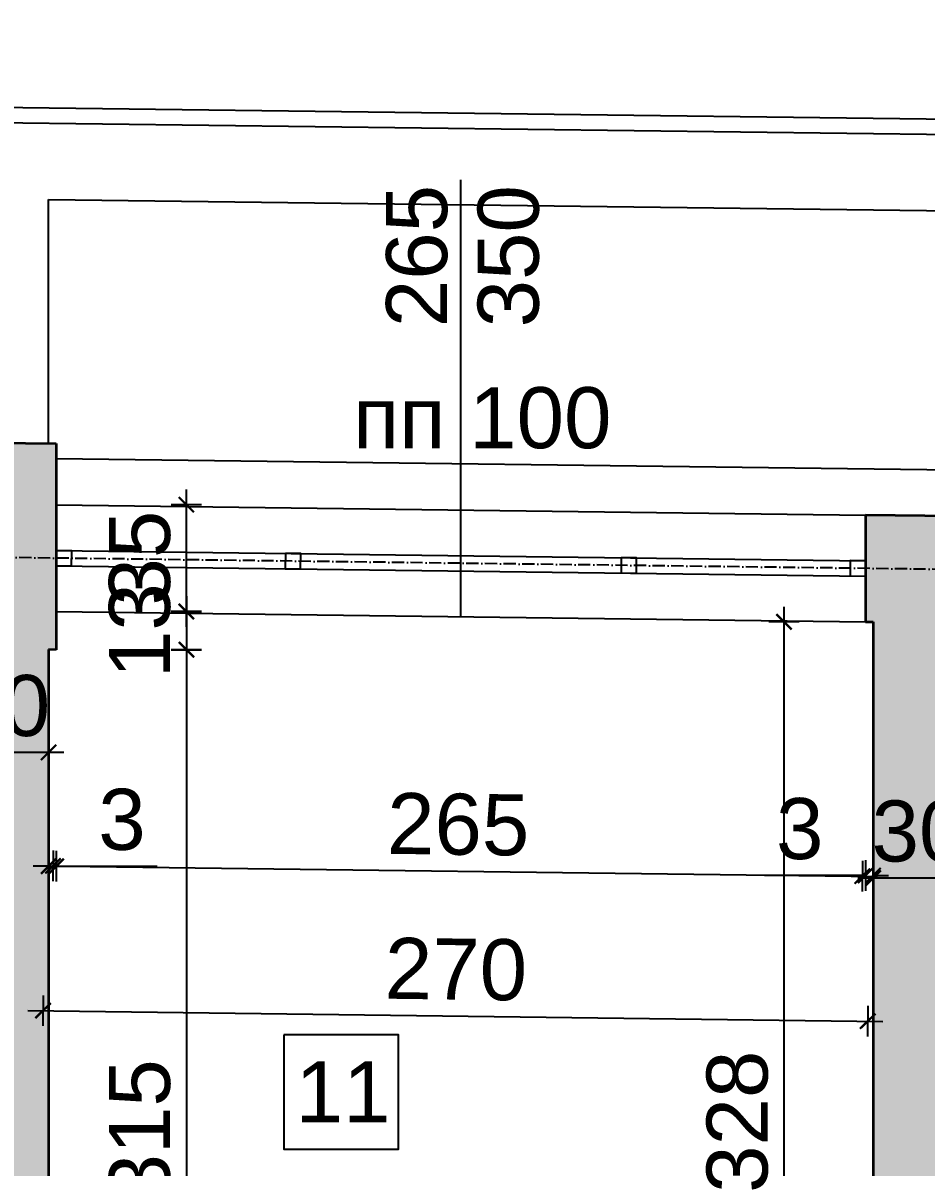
# Model space of a CAD drawing. Header units: inches. Extents: x -72385 to 39588, y -6525 to 66685.
# Drawn here: x -45948.2 to -45652.5, y 23829.2 to 24204.1 of the extents above; entities that cross this region are included whole.
import ezdxf

# ---------------------------------------------------------------- set-up
doc = ezdxf.new("R2010")
doc.units = ezdxf.units.IN
doc.header["$MEASUREMENT"] = 0
doc.linetypes.add('DashDot', pattern=[0.6, 0.4, -0.1, 0, -0.1])
for name, color, linetype, lineweight in [('Изгледни линии', 253, 'Continuous', 25), ('Надписи коти външни', 252, 'Continuous', 25), ('Надписи коти вътрешни', 252, 'Continuous', 25), ('Надписи номера на пом.', 252, 'Continuous', 25), ('Надписи прозорци', 252, 'Continuous', 25), ('Оси', 252, 'DashDot', 25), ('Прозорци', 251, 'Continuous', 25), ('Разрезни линии', 7, 'Continuous', 35), ('Щрих стени', 254, 'Continuous', 25)]:
    doc.layers.add(name, color=color, linetype=linetype, lineweight=lineweight)
doc.styles.add('Arial Regular', font='arial.ttf')
doc.styles.get("Standard").update_dxf_attribs({"font": 'arial.ttf'})
doc.dimstyles.new('Annotative', dxfattribs={"dimscale": 0, "dimtxt": 20, "dimasz": 5, "dimexe": 5, "dimexo": 5, "dimgap": 5, "dimtad": 1, "dimdec": 0, "dimzin": 0, "dimdsep": 46, "dimtxsty": 'Standard', "dimblk": 'ARCHTICK', "dimcen": 5, "dimdle": 5, "dimadec": 0, "dimazin": 0, "dimtfac": 1, "dimtdec": 0, "dimtofl": 0, "dimtmove": 0, "dimatfit": 3, "dimldrblk": 'ARCHTICK', "dimfxl": 5, "dimfxlon": 1, "dimtolj": 1, "dimtzin": 0, "dimarcsym": 1})

# ---------------------------------------------------------------- blocks, each defined once
blk = doc.blocks.new('_ArchTick')
at = {"color": 0, "linetype": 'ByBlock', "const_width": 0.15}
blk.add_lwpolyline([(-0.5, -0.5), (0.5, 0.5)], dxfattribs=at)
blk = doc.blocks.new('*D2407')
at = {"layer": 'Defpoints', "color": 0, "ltscale": 50, "transparency": 16777216}
for p in [(-45937.34, 24011.27), (-45672.34, 24007.89), (-45673.4, 23924.55)]:
    blk.add_point(p, dxfattribs=at)
at = {"layer": 'Надписи коти вътрешни', "color": 0, "lineweight": -2, "ltscale": 50, "transparency": 16777216}
for p, q in [((-45938.33, 23932.93), (-45938.46, 23922.93)), ((-45943.4, 23927.99), (-45668.4, 23924.49)), ((-45673.33, 23929.55), (-45673.46, 23919.55))]:
    blk.add_line(p, q, dxfattribs=at)
at = {"layer": 'Надписи коти вътрешни', "color": 0, "lineweight": -2, "ltscale": 50, "transparency": 16777216, "xscale": 5, "yscale": 5, "zscale": 5}
for p, rotation in [((-45938.4, 23927.93), 179.2706286525463), ((-45673.4, 23924.55), 359.2706286525462)]:
    blk.add_blockref('_ArchTick', p, dxfattribs=dict(at, rotation=rotation))
at = {"layer": 'Надписи коти вътрешни', "color": 0, "ltscale": 50, "transparency": 16777216, "insert": (-45805.7, 23941.45), "char_height": 20, "attachment_point": 5, "rotation": 359.2706}
blk.add_mtext('\\A1;265', dxfattribs=at)
blk = doc.blocks.new('*D2408')
at = {"layer": 'Defpoints', "color": 0, "ltscale": 50, "transparency": 16777216}
for p in [(-45939.84, 23976.29), (-45937.34, 23976.26), (-45937.34, 23927.82)]:
    blk.add_point(p, dxfattribs=at)
at = {"layer": 'Надписи коти вътрешни', "color": 0, "lineweight": -2, "ltscale": 50, "transparency": 16777216}
for p, q in [((-45939.84, 23932.82), (-45939.84, 23922.82)), ((-45937.34, 23932.82), (-45937.34, 23922.82)), ((-45939.84, 23927.82), (-45944.84, 23927.82)), ((-45937.34, 23927.82), (-45904.24, 23927.82))]:
    blk.add_line(p, q, dxfattribs=at)
at = {"layer": 'Надписи коти вътрешни', "color": 0, "lineweight": -2, "ltscale": 50, "transparency": 16777216, "xscale": 5, "yscale": 5, "zscale": 5}
blk.add_blockref('_ArchTick', (-45939.84, 23927.82), dxfattribs=at)
at = {"layer": 'Надписи коти вътрешни', "color": 0, "lineweight": -2, "ltscale": 50, "transparency": 16777216, "xscale": 5, "yscale": 5, "zscale": 5, "rotation": 180}
blk.add_blockref('_ArchTick', (-45937.34, 23927.82), dxfattribs=at)
at = {"layer": 'Надписи коти вътрешни', "color": 0, "ltscale": 50, "transparency": 16777216, "insert": (-45915.79, 23943.04), "char_height": 20, "attachment_point": 5}
blk.add_mtext('\\A1;3', dxfattribs=at)
blk = doc.blocks.new('*D2409')
at = {"layer": 'Defpoints', "color": 0, "ltscale": 50, "transparency": 16777216}
for p in [(-45672.34, 24007.86), (-45669.84, 24007.86), (-45672.34, 23924.79)]:
    blk.add_point(p, dxfattribs=at)
at = {"layer": 'Надписи коти вътрешни', "color": 0, "lineweight": -2, "ltscale": 50, "transparency": 16777216}
for p, q in [((-45672.34, 23929.79), (-45672.34, 23919.79)), ((-45669.84, 23929.79), (-45669.84, 23919.79)), ((-45672.34, 23924.79), (-45705.43, 23924.79)), ((-45669.84, 23924.79), (-45664.84, 23924.79))]:
    blk.add_line(p, q, dxfattribs=at)
at = {"layer": 'Надписи коти вътрешни', "color": 0, "lineweight": -2, "ltscale": 50, "transparency": 16777216, "xscale": 5, "yscale": 5, "zscale": 5}
blk.add_blockref('_ArchTick', (-45672.34, 23924.79), dxfattribs=at)
at = {"layer": 'Надписи коти вътрешни', "color": 0, "lineweight": -2, "ltscale": 50, "transparency": 16777216, "xscale": 5, "yscale": 5, "zscale": 5, "rotation": 180}
blk.add_blockref('_ArchTick', (-45669.84, 23924.79), dxfattribs=at)
at = {"layer": 'Надписи коти вътрешни', "color": 0, "ltscale": 50, "transparency": 16777216, "insert": (-45693.89, 23940.01), "char_height": 20, "attachment_point": 5}
blk.add_mtext('\\A1;3', dxfattribs=at)
blk = doc.blocks.new('*D2413')
at = {"layer": 'Defpoints', "color": 0, "ltscale": 50, "transparency": 16777216}
for p in [(-45937.34, 24011.27), (-45937.34, 23998.76), (-45894.72, 23998.76)]:
    blk.add_point(p, dxfattribs=at)
at = {"layer": 'Надписи коти вътрешни', "color": 0, "lineweight": -2, "ltscale": 50, "transparency": 16777216}
for p, q in [((-45894.72, 24016.27), (-45894.72, 23993.76)), ((-45899.72, 24011.27), (-45889.72, 24011.27)), ((-45899.72, 23998.76), (-45889.72, 23998.76))]:
    blk.add_line(p, q, dxfattribs=at)
at = {"layer": 'Надписи коти вътрешни', "color": 0, "lineweight": -2, "ltscale": 50, "transparency": 16777216, "xscale": 5, "yscale": 5, "zscale": 5}
for p, rotation in [((-45894.72, 24011.27), 90), ((-45894.72, 23998.76), 270)]:
    blk.add_blockref('_ArchTick', p, dxfattribs=dict(at, rotation=rotation))
at = {"layer": 'Надписи коти вътрешни', "color": 0, "ltscale": 50, "transparency": 16777216, "insert": (-45909.94, 24005.01), "char_height": 20, "attachment_point": 5, "rotation": 90}
blk.add_mtext('\\A1;13', dxfattribs=at)
blk = doc.blocks.new('*D2414')
at = {"layer": 'Defpoints', "color": 0, "ltscale": 50, "transparency": 16777216}
for p in [(-45939.84, 23998.8), (-45939.84, 23683.77), (-45894.72, 23683.77)]:
    blk.add_point(p, dxfattribs=at)
at = {"layer": 'Надписи коти вътрешни', "color": 0, "lineweight": -2, "ltscale": 50, "transparency": 16777216}
for p, q in [((-45894.72, 24003.8), (-45894.72, 23678.77)), ((-45899.72, 23998.8), (-45889.72, 23998.8)), ((-45899.72, 23683.77), (-45889.72, 23683.77))]:
    blk.add_line(p, q, dxfattribs=at)
at = {"layer": 'Надписи коти вътрешни', "color": 0, "lineweight": -2, "ltscale": 50, "transparency": 16777216, "xscale": 5, "yscale": 5, "zscale": 5}
for p, rotation in [((-45894.72, 23998.8), 90), ((-45894.72, 23683.77), 270)]:
    blk.add_blockref('_ArchTick', p, dxfattribs=dict(at, rotation=rotation))
at = {"layer": 'Надписи коти вътрешни', "color": 0, "ltscale": 50, "transparency": 16777216, "insert": (-45909.94, 23841.28), "char_height": 20, "attachment_point": 5, "rotation": 90}
blk.add_mtext('\\A1;315', dxfattribs=at)
blk = doc.blocks.new('*D2415')
at = {"layer": 'Defpoints', "color": 0, "ltscale": 50, "transparency": 16777216}
for p in [(-45669.84, 24007.86), (-45699.05, 23680.33), (-45669.84, 23680.33)]:
    blk.add_point(p, dxfattribs=at)
at = {"layer": 'Надписи коти вътрешни', "color": 0, "lineweight": -2, "ltscale": 50, "transparency": 16777216}
for p, q in [((-45699.05, 24012.86), (-45699.05, 23675.33)), ((-45694.05, 24007.86), (-45704.05, 24007.86)), ((-45694.05, 23680.33), (-45704.05, 23680.33))]:
    blk.add_line(p, q, dxfattribs=at)
at = {"layer": 'Надписи коти вътрешни', "color": 0, "lineweight": -2, "ltscale": 50, "transparency": 16777216, "xscale": 5, "yscale": 5, "zscale": 5}
for p, rotation in [((-45699.05, 24007.86), 90), ((-45699.05, 23680.33), 270)]:
    blk.add_blockref('_ArchTick', p, dxfattribs=dict(at, rotation=rotation))
at = {"layer": 'Надписи коти вътрешни', "color": 0, "ltscale": 50, "transparency": 16777216, "insert": (-45714.27, 23844.1), "char_height": 20, "attachment_point": 5, "rotation": 90}
blk.add_mtext('\\A1;328', dxfattribs=at)
blk = doc.blocks.new('*D2485')
at = {"layer": 'Defpoints', "color": 0, "ltscale": 50, "transparency": 16777216}
for p in [(-45939.96, 24011.3), (-45669.96, 24007.83), (-45671.65, 23877.04)]:
    blk.add_point(p, dxfattribs=at)
at = {"layer": 'Надписи коти вътрешни', "color": 0, "lineweight": -2, "ltscale": 50, "transparency": 16777216}
for p, q in [((-45941.58, 23885.51), (-45941.71, 23875.51)), ((-45671.58, 23882.04), (-45671.71, 23872.04)), ((-45946.65, 23880.57), (-45666.65, 23876.97))]:
    blk.add_line(p, q, dxfattribs=at)
at = {"layer": 'Надписи коти вътрешни', "color": 0, "lineweight": -2, "ltscale": 50, "transparency": 16777216, "xscale": 5, "yscale": 5, "zscale": 5}
for p, rotation in [((-45941.65, 23880.51), 179.2630472167207), ((-45671.65, 23877.04), 359.2630472167207)]:
    blk.add_blockref('_ArchTick', p, dxfattribs=dict(at, rotation=rotation))
at = {"layer": 'Надписи коти вътрешни', "color": 0, "ltscale": 50, "transparency": 16777216, "insert": (-45806.45, 23893.98), "char_height": 20, "attachment_point": 5, "rotation": 359.263}
blk.add_mtext('\\A1;270', dxfattribs=at)
blk = doc.blocks.new('*D5710')
at = {"layer": 'Defpoints', "color": 0, "ltscale": 50, "transparency": 16777216}
for p in [(-45933.36, 24378.74), (-45972.34, 24066.72), (-45937.34, 24066.27)]:
    blk.add_point(p, dxfattribs=at)
at = {"layer": 'Надписи коти външни', "color": 0, "lineweight": -2, "ltscale": 50, "transparency": 16777216}
for p, q in [((-45968.42, 24374.19), (-45968.3, 24384.19)), ((-45933.42, 24373.74), (-45933.3, 24383.74)), ((-45973.36, 24379.25), (-45928.36, 24378.68))]:
    blk.add_line(p, q, dxfattribs=at)
at = {"layer": 'Надписи коти външни', "color": 0, "lineweight": -2, "ltscale": 50, "transparency": 16777216, "xscale": 5, "yscale": 5, "zscale": 5}
for p, rotation in [((-45968.36, 24379.19), 179.2706286525403), ((-45933.36, 24378.74), 359.2706286525403)]:
    blk.add_blockref('_ArchTick', p, dxfattribs=dict(at, rotation=rotation))
at = {"layer": 'Надписи коти външни', "color": 0, "ltscale": 50, "transparency": 16777216, "insert": (-45950.67, 24394.18), "char_height": 20, "attachment_point": 5, "rotation": 359.2706}
blk.add_mtext('\\A1;35', dxfattribs=at)
blk = doc.blocks.new('*D5724')
at = {"layer": 'Defpoints', "color": 0, "ltscale": 50, "transparency": 16777216}
for p in [(-45668.1, 24375.37), (-45937.34, 24046.27), (-45672.34, 24042.89)]:
    blk.add_point(p, dxfattribs=at)
at = {"layer": 'Надписи коти външни', "color": 0, "lineweight": -2, "ltscale": 50, "transparency": 16777216}
for p, q in [((-45933.17, 24373.74), (-45933.04, 24383.74)), ((-45668.17, 24370.37), (-45668.04, 24380.37)), ((-45938.1, 24378.8), (-45663.11, 24375.3))]:
    blk.add_line(p, q, dxfattribs=at)
at = {"layer": 'Надписи коти външни', "color": 0, "lineweight": -2, "ltscale": 50, "transparency": 16777216, "xscale": 5, "yscale": 5, "zscale": 5}
for p, rotation in [((-45933.1, 24378.74), 179.270628652547), ((-45668.1, 24375.37), 359.270628652547)]:
    blk.add_blockref('_ArchTick', p, dxfattribs=dict(at, rotation=rotation))
at = {"layer": 'Надписи коти външни', "color": 0, "ltscale": 50, "transparency": 16777216, "insert": (-45800.41, 24392.26), "char_height": 20, "attachment_point": 5, "rotation": 359.2706}
blk.add_mtext('\\A1;265', dxfattribs=at)
blk = doc.blocks.new('*D5725')
at = {"layer": 'Defpoints', "color": 0, "ltscale": 50, "transparency": 16777216}
for p in [(-45633.1, 24374.92), (-45672.34, 24042.89), (-45637.34, 24042.45)]:
    blk.add_point(p, dxfattribs=at)
at = {"layer": 'Надписи коти външни', "color": 0, "lineweight": -2, "ltscale": 50, "transparency": 16777216}
for p, q in [((-45668.17, 24370.37), (-45668.04, 24380.37)), ((-45633.17, 24369.92), (-45633.04, 24379.92)), ((-45673.1, 24375.43), (-45628.11, 24374.86))]:
    blk.add_line(p, q, dxfattribs=at)
at = {"layer": 'Надписи коти външни', "color": 0, "lineweight": -2, "ltscale": 50, "transparency": 16777216, "xscale": 5, "yscale": 5, "zscale": 5}
for p, rotation in [((-45668.1, 24375.37), 179.2706286525463), ((-45633.1, 24374.92), 359.2706286525462)]:
    blk.add_blockref('_ArchTick', p, dxfattribs=dict(at, rotation=rotation))
at = {"layer": 'Надписи коти външни', "color": 0, "ltscale": 50, "transparency": 16777216, "insert": (-45650.41, 24390.36), "char_height": 20, "attachment_point": 5, "rotation": 359.2706}
blk.add_mtext('\\A1;35', dxfattribs=at)
blk = doc.blocks.new('*D5760')
at = {"layer": 'Defpoints', "color": 0, "ltscale": 50, "transparency": 16777216}
for p in [(-40216.83, 24405.98), (-52317.34, 24127.49), (-40222.34, 23973.51)]:
    blk.add_point(p, dxfattribs=at)
at = {"layer": 'Надписи коти външни', "color": 0, "lineweight": -2, "ltscale": 50, "transparency": 16777216}
for p, q in [((-52311.9, 24554.95), (-52311.77, 24564.95)), ((-52316.83, 24560.02), (-40211.83, 24405.91)), ((-40216.9, 24400.98), (-40216.77, 24410.98))]:
    blk.add_line(p, q, dxfattribs=at)
at = {"layer": 'Надписи коти външни', "color": 0, "lineweight": -2, "ltscale": 50, "transparency": 16777216, "xscale": 5, "yscale": 5, "zscale": 5}
for p, rotation in [((-52311.83, 24559.95), 179.2706286525472), ((-40216.83, 24405.98), 359.2706286525473)]:
    blk.add_blockref('_ArchTick', p, dxfattribs=dict(at, rotation=rotation))
at = {"layer": 'Надписи коти външни', "color": 0, "ltscale": 50, "transparency": 16777216, "insert": (-46264.14, 24498.18), "char_height": 20, "attachment_point": 5, "rotation": 359.2706}
blk.add_mtext('\\A1;12095', dxfattribs=at)
blk = doc.blocks.new('*D7299')
at = {"layer": 'Defpoints', "color": 0, "ltscale": 10, "transparency": 16777216}
for p in [(-45969.84, 23965.11), (-45969.84, 23948.96), (-45939.84, 23948.96)]:
    blk.add_point(p, dxfattribs=at)
at = {"layer": 'Надписи коти вътрешни', "color": 0, "lineweight": -2, "ltscale": 10, "transparency": 16777216}
for p, q in [((-45969.84, 23960.11), (-45969.84, 23970.11)), ((-45939.84, 23960.11), (-45939.84, 23970.11)), ((-45934.84, 23965.11), (-45974.84, 23965.11))]:
    blk.add_line(p, q, dxfattribs=at)
at = {"layer": 'Надписи коти вътрешни', "color": 0, "lineweight": -2, "ltscale": 10, "transparency": 16777216, "xscale": 5, "yscale": 5, "zscale": 5, "rotation": 180}
blk.add_blockref('_ArchTick', (-45969.84, 23965.11), dxfattribs=at)
at = {"layer": 'Надписи коти вътрешни', "color": 0, "lineweight": -2, "ltscale": 10, "transparency": 16777216, "xscale": 5, "yscale": 5, "zscale": 5}
blk.add_blockref('_ArchTick', (-45939.84, 23965.11), dxfattribs=at)
at = {"layer": 'Надписи коти вътрешни', "color": 0, "ltscale": 10, "transparency": 16777216, "insert": (-45954.84, 23980.33), "char_height": 20, "attachment_point": 5}
blk.add_mtext('\\A1;30', dxfattribs=at)
blk = doc.blocks.new('*D7300')
at = {"layer": 'Defpoints', "color": 0, "ltscale": 10, "transparency": 16777216}
for p in [(-45669.84, 23936.54), (-45639.84, 23936.54), (-45639.84, 23924)]:
    blk.add_point(p, dxfattribs=at)
at = {"layer": 'Надписи коти вътрешни', "color": 0, "lineweight": -2, "ltscale": 10, "transparency": 16777216}
for p, q in [((-45669.84, 23929), (-45669.84, 23919)), ((-45639.84, 23929), (-45639.84, 23919)), ((-45674.84, 23924), (-45634.84, 23924))]:
    blk.add_line(p, q, dxfattribs=at)
at = {"layer": 'Надписи коти вътрешни', "color": 0, "lineweight": -2, "ltscale": 10, "transparency": 16777216, "xscale": 5, "yscale": 5, "zscale": 5, "rotation": 180}
blk.add_blockref('_ArchTick', (-45669.84, 23924), dxfattribs=at)
at = {"layer": 'Надписи коти вътрешни', "color": 0, "lineweight": -2, "ltscale": 10, "transparency": 16777216, "xscale": 5, "yscale": 5, "zscale": 5}
blk.add_blockref('_ArchTick', (-45639.84, 23924), dxfattribs=at)
at = {"layer": 'Надписи коти вътрешни', "color": 0, "ltscale": 10, "transparency": 16777216, "insert": (-45654.84, 23939.22), "char_height": 20, "attachment_point": 5}
blk.add_mtext('\\A1;30', dxfattribs=at)
blk = doc.blocks.new('*D7320')
at = {"layer": 'Defpoints', "color": 0, "ltscale": 10, "transparency": 16777216}
for p in [(-45894.72, 24046.27), (-45857.73, 24046.27), (-45857.73, 24011.27)]:
    blk.add_point(p, dxfattribs=at)
at = {"layer": 'Надписи коти вътрешни', "color": 0, "lineweight": -2, "ltscale": 10, "transparency": 16777216}
for p, q in [((-45894.72, 24006.27), (-45894.72, 24051.27)), ((-45889.72, 24046.27), (-45899.72, 24046.27)), ((-45889.72, 24011.27), (-45899.72, 24011.27))]:
    blk.add_line(p, q, dxfattribs=at)
at = {"layer": 'Надписи коти вътрешни', "color": 0, "lineweight": -2, "ltscale": 10, "transparency": 16777216, "xscale": 5, "yscale": 5, "zscale": 5}
for p, rotation in [((-45894.72, 24046.27), 90), ((-45894.72, 24011.27), 270)]:
    blk.add_blockref('_ArchTick', p, dxfattribs=dict(at, rotation=rotation))
at = {"layer": 'Надписи коти вътрешни', "color": 0, "ltscale": 10, "transparency": 16777216, "insert": (-45909.94, 24028.77), "char_height": 20, "attachment_point": 5, "rotation": 90}
blk.add_mtext('\\A1;35', dxfattribs=at)

msp = doc.modelspace()

# ---------------------------------------------------------------- hatches: boundary and pattern name
at = {"layer": 'Щрих стени', "ltscale": 10}
h = msp.add_hatch(color=256, dxfattribs=at)
h.dxf.hatch_style = 1
h.paths.add_polyline_path([(-48702.34, 22246.32), (-48667.34, 22245.87), (-48667.34, 22280.88), (-48702.34, 22281.32)])
h.paths.add_polyline_path([(-48367.34, 22322.06), (-48402.34, 22322.51), (-48402.34, 22242.5), (-48367.34, 22242.05)])
h.paths.add_polyline_path([(-48102.34, 22273.68), (-48102.34, 22238.68), (-48067.34, 22238.24), (-48067.34, 22273.24)])
h.paths.add_polyline_path([(-47802.34, 22234.86), (-47767.34, 22234.42), (-47767.34, 22314.42), (-47802.34, 22314.87)])
h.paths.add_polyline_path([(-47809.84, 22842.51), (-47834.84, 22842.82), (-47834.84, 22807.82), (-47809.84, 22807.5), (-47759.84, 22806.87), (-47759.84, 22896.87), (-47809.84, 22897.51)])
h.paths.add_polyline_path([(-48409.84, 22815.14), (-48359.84, 22814.51), (-48359.84, 22904.51), (-48409.84, 22905.15)])
h.paths.add_polyline_path([(-47347.34, 23021.63), (-47347.34, 23051.64), (-48824.84, 23070.45), (-48824.84, 23040.44)])
h.paths.add_polyline_path([(-47139.84, 23053.99), (-47202.34, 23054.79), (-47202.34, 23049.79), (-47257.34, 23050.49), (-47257.34, 23020.49), (-47202.34, 23019.79), (-47202.34, 22849.77), (-47212.34, 22849.9), (-47212.34, 22829.9), (-47202.34, 22829.77), (-47202.34, 22262.23), (-47502.34, 22266.05), (-47502.34, 22231.04), (-47137.34, 22226.4), (-47137.34, 22306.4), (-47139.84, 22306.43), (-47139.84, 22828.98), (-46989.84, 22827.07), (-46989.84, 22857.07), (-47119.84, 22858.72), (-47119.84, 22868.73), (-47139.84, 22868.98)])
h.paths.add_polyline_path([(-47202.34, 23499.83), (-47202.34, 23459.82), (-47407.34, 23462.43), (-47407.34, 23432.43), (-47202.34, 23429.82), (-47202.34, 23214.8), (-47139.84, 23214.01), (-47139.84, 23429.03), (-46749.84, 23424.06), (-46749.84, 23454.06), (-47139.84, 23459.03), (-47139.84, 23499.03)])
h.paths.add_polyline_path([(-47139.84, 23981.57), (-47137.34, 23981.54), (-47137.34, 24061.54), (-47202.34, 24062.37), (-47202.34, 23589.83), (-47139.84, 23589.04)])
h.paths.add_polyline_path([(-47809.84, 23467.56), (-47974.84, 23469.66), (-47974.84, 23439.66), (-47834.84, 23437.87), (-47834.84, 23407.82), (-47809.84, 23407.5), (-47809.84, 23407.5), (-47759.84, 23406.87), (-47759.84, 23436.92), (-47567.34, 23434.47), (-47567.34, 23464.47), (-47759.84, 23466.92), (-47759.84, 23496.87), (-47769.84, 23497), (-47769.84, 23989.59), (-47767.34, 23989.56), (-47767.34, 24069.57), (-47802.34, 24070.01), (-47802.34, 23990), (-47799.84, 23989.97), (-47799.84, 23497.38), (-47809.84, 23497.51)])
h.paths.add_polyline_path([(-46837.34, 24057.73), (-46872.34, 24058.17), (-46872.34, 23973.16), (-46842.34, 23972.78), (-46842.34, 23992.78), (-46837.34, 23992.72)])
h.paths.add_polyline_path([(-46539.84, 23816.42), (-46379.84, 23814.38), (-46379.84, 23419.35), (-46339.84, 23418.84), (-46339.84, 23448.84), (-46349.84, 23448.97), (-46349.84, 23814), (-46159.84, 23811.58), (-46159.84, 23446.55), (-46179.84, 23446.81), (-46179.84, 23416.8), (-46089.84, 23415.66), (-46089.84, 23445.66), (-46129.84, 23446.17), (-46129.84, 23841.2), (-46539.84, 23846.42), (-46539.84, 24006.43), (-46537.34, 24006.4), (-46537.34, 24073.91), (-46572.34, 24074.35), (-46572.34, 24006.85), (-46569.84, 24006.82), (-46569.84, 23471.77), (-46589.84, 23472.03), (-46589.84, 23452.03), (-46649.84, 23452.79), (-46649.84, 23422.79), (-46539.84, 23421.39)])
h.paths.add_polyline_path([(-45939.84, 23998.8), (-45937.34, 23998.76), (-45937.34, 24066.27), (-45972.34, 24066.72), (-45972.34, 23999.21), (-45969.84, 23999.18), (-45969.84, 23444.13), (-45989.84, 23444.39), (-45989.84, 23414.39), (-45909.84, 23413.37), (-45909.84, 23443.37), (-45919.84, 23443.5), (-45919.84, 23463.5), (-45939.84, 23463.75), (-45939.84, 23563.76), (-45909.84, 23563.38), (-45909.84, 23578.38), (-45939.84, 23578.76), (-45939.84, 23668.77), (-45804.84, 23667.05), (-45804.84, 23577.04), (-45809.84, 23577.11), (-45809.84, 23562.11), (-45804.84, 23562.04), (-45804.84, 23442.03), (-45809.84, 23442.1), (-45809.84, 23412.09), (-45779.84, 23411.71), (-45779.84, 23441.71), (-45789.84, 23441.84), (-45789.84, 23666.86), (-45779.84, 23666.73), (-45779.84, 23681.73), (-45939.84, 23683.77)])
h.paths.add_polyline_path([(-45679.84, 23440.44), (-45679.84, 23410.44), (-45549.84, 23408.78), (-45549.84, 23438.79), (-45639.84, 23439.93), (-45639.84, 24007.48), (-45637.34, 24007.45), (-45637.34, 24042.45), (-45672.34, 24042.89), (-45672.34, 24007.89), (-45669.84, 24007.86), (-45669.84, 23680.33), (-45679.84, 23680.46), (-45679.84, 23665.46), (-45669.84, 23665.33), (-45669.84, 23440.31)])
h.paths.add_polyline_path([(-46159.84, 24001.6), (-46129.84, 24001.21), (-46129.84, 24068.72), (-46159.84, 24069.1)], flags=17)
h.paths.add_polyline_path([(-46349.84, 24071.52), (-46379.84, 24071.9), (-46379.84, 24004.4), (-46349.84, 24004.02)], flags=17)

# ---------------------------------------------------------------- linework, layer by layer
at = {"layer": 'Изгледни линии', "ltscale": 50}
for p, q in [((-45969.84, 24176.69), (-41113.29, 24114.87)), ((-45939.84, 24146.31), (-41143.29, 24085.24)), ((-45939.84, 24066.3), (-45939.84, 24146.31)), ((-41127.34, 24000.03), (-45937.34, 24061.27)), ((-45937.34, 24046.27), (-45672.34, 24042.89)), ((-45937.34, 24011.27), (-45672.34, 24007.89))]:
    msp.add_line(p, q, dxfattribs=at)
msp.add_lwpolyline([(-45964.84, 24066.62), (-45964.84, 24171.63), (-41118.29, 24109.93)], dxfattribs=at)
at = {"layer": 'Надписи номера на пом.', "ltscale": 50}
msp.add_lwpolyline([(-45862.8, 23872.63), (-45862.8, 23835.13), (-45825.3, 23835.13), (-45825.3, 23872.63)], close=True, dxfattribs=at)
at = {"layer": 'Надписи прозорци', "ltscale": 50}
msp.add_line((-45804.84, 24009.58), (-45804.84, 24152.73), dxfattribs=at)
at = {"layer": 'Оси', "ltscale": 10}
msp.add_line((-39839.84, 23951.14), (-52799.84, 24116.13), dxfattribs=at)
at = {"layer": 'Прозорци', "ltscale": 50}
for p, q in [((-45937.34, 24031.27), (-45672.34, 24027.89)), ((-45937.34, 24026.27), (-45672.34, 24022.89))]:
    msp.add_line(p, q, dxfattribs=at)
for points in [[(-45937.34, 24026.27), (-45932.34, 24026.2), (-45932.27, 24031.2), (-45937.27, 24031.27), (-45937.34, 24026.27)], [(-45862.35, 24025.31), (-45857.35, 24025.25), (-45857.29, 24030.25), (-45862.29, 24030.31), (-45862.35, 24025.31)], [(-45752.39, 24023.91), (-45747.39, 24023.85), (-45747.33, 24028.85), (-45752.32, 24028.91), (-45752.39, 24023.91)], [(-45677.4, 24022.96), (-45672.4, 24022.9), (-45672.34, 24027.9), (-45677.34, 24027.96), (-45677.4, 24022.96)]]:
    msp.add_lwpolyline(points, dxfattribs=at)
at = {"layer": 'Разрезни линии', "ltscale": 50}
for p, q in [((-45972.34, 24066.72), (-45937.34, 24066.27)), ((-45937.34, 24066.27), (-45937.34, 23998.76)), ((-45637.34, 24042.45), (-45672.34, 24042.89)), ((-45672.34, 24042.89), (-45672.34, 24007.89)), ((-45672.34, 24007.89), (-45669.84, 24007.86)), ((-45669.84, 24007.86), (-45669.84, 23680.33)), ((-45939.84, 23998.8), (-45939.84, 23683.77)), ((-45937.34, 23998.76), (-45939.84, 23998.8))]:
    msp.add_line(p, q, dxfattribs=at)

# ---------------------------------------------------------------- texts
at = {"layer": 'Надписи номера на пом.', "ltscale": 100, "insert": (-45933.66, 23863.94), "char_height": 20, "width": 180.4891, "attachment_point": 1, "style": 'Arial Regular'}
msp.add_mtext('\\pxqc;11', dxfattribs=at)
at = {"layer": 'Надписи прозорци', "ltscale": 100, "char_height": 20, "width": 180.4891, "attachment_point": 1, "rotation": 90, "style": 'Arial Regular'}
for s, insert in [('265', (-45829.35, 24104.44)), ('350', (-45799.35, 24104.36))]:
    msp.add_mtext(s, dxfattribs=dict(at, insert=insert))
at = {"layer": 'Надписи прозорци', "ltscale": 100, "insert": (-45840.15, 24084.77), "char_height": 20, "width": 180.4891, "attachment_point": 1, "style": 'Arial Regular'}
msp.add_mtext('пп 100', dxfattribs=at)

# ---------------------------------------------------------------- dimensions: what is measured, and where the dimension line sits
at = {"layer": 'Надписи коти външни', "ltscale": 50}
dim = msp.add_aligned_dim(p1=(-52317.34, 24127.49), p2=(-40222.34, 23973.51), distance=432.5, text='12095', dimstyle='Annotative', override={"dimscale": 0, "dimtix": 0, "dimtofl": 0, "dimtmove": 0, "dimatfit": 3}, dxfattribs=at)
dim.commit()
dim.dimension.update_dxf_attribs({"geometry": '*D5760', "text_midpoint": (-46264.14, 24498.18)})
for base, p1, p2, picture, middle in [((-45933.36, 24378.74), (-45972.34, 24066.72), (-45937.34, 24066.27), '*D5710', (-45950.86, 24378.97)), ((-45633.1, 24374.92), (-45672.34, 24042.89), (-45637.34, 24042.45), '*D5725', (-45650.6, 24375.14))]:
    dim = msp.add_linear_dim(base=base, p1=p1, p2=p2, angle=359.2706, dimstyle='Annotative', override={"dimscale": 0, "dimtix": 0, "dimtofl": 0, "dimtmove": 0, "dimatfit": 3}, dxfattribs=at)
    dim.commit()
    dim.dimension.update_dxf_attribs({"geometry": picture, "text_midpoint": middle, "dimtype": 129})
dim = msp.add_aligned_dim(p1=(-45937.34, 24046.27), p2=(-45672.34, 24042.89), distance=332.5, dimstyle='Annotative', override={"dimscale": 0, "dimtix": 0, "dimtofl": 0, "dimtmove": 0, "dimatfit": 3}, dxfattribs=at)
dim.commit()
dim.dimension.update_dxf_attribs({"geometry": '*D5724', "text_midpoint": (-45800.41, 24392.26)})
at = {"layer": 'Надписи коти вътрешни', "ltscale": 10}
for base, p1, p2, angle, picture, middle in [((-45894.72, 24046.27), (-45857.73, 24011.27), (-45857.73, 24046.27), 90, '*D7320', (-45894.72, 24028.77)), ((-45969.84, 23965.11), (-45939.84, 23948.96), (-45969.84, 23948.96), 180, '*D7299', (-45954.84, 23965.11)), ((-45639.84, 23924), (-45669.84, 23936.54), (-45639.84, 23936.54), 0, '*D7300', (-45654.84, 23924))]:
    dim = msp.add_linear_dim(base=base, p1=p1, p2=p2, angle=angle, dimstyle='Annotative', override={"dimscale": 0, "dimtix": 0, "dimtofl": 0, "dimtmove": 0, "dimatfit": 3}, dxfattribs=at)
    dim.commit()
    dim.dimension.update_dxf_attribs({"geometry": picture, "text_midpoint": middle, "dimtype": 129})
at = {"layer": 'Надписи коти вътрешни', "ltscale": 50}
dim = msp.add_linear_dim(base=(-45894.72, 23998.76), p1=(-45937.34, 24011.27), p2=(-45937.34, 23998.76), angle=90, dimstyle='Annotative', override={"dimscale": 0, "dimtix": 0, "dimtofl": 0, "dimtmove": 0, "dimatfit": 3}, dxfattribs=at)
dim.commit()
dim.dimension.update_dxf_attribs({"geometry": '*D2413', "text_midpoint": (-45894.72, 24005.01), "dimtype": 128})
for base, p1, p2, picture, middle in [((-45699.05, 23680.33), (-45669.84, 24007.86), (-45669.84, 23680.33), '*D2415', (-45714.27, 23844.1)), ((-45894.72, 23683.77), (-45939.84, 23998.8), (-45939.84, 23683.77), '*D2414', (-45909.94, 23841.28))]:
    dim = msp.add_linear_dim(base=base, p1=p1, p2=p2, angle=90, dimstyle='Annotative', override={"dimscale": 0, "dimtix": 0, "dimtofl": 0, "dimtmove": 0, "dimatfit": 3}, dxfattribs=at)
    dim.commit()
    dim.dimension.update_dxf_attribs({"geometry": picture, "text_midpoint": middle})
for p1, p2, distance, picture, middle in [((-45939.96, 24011.3), (-45669.96, 24007.83), -130.8, '*D2485', (-45806.45, 23893.98)), ((-45937.34, 24011.27), (-45672.34, 24007.89), -83.35, '*D2407', (-45805.7, 23941.45))]:
    dim = msp.add_aligned_dim(p1=p1, p2=p2, distance=distance, dimstyle='Annotative', override={"dimscale": 0, "dimtix": 0, "dimtofl": 0, "dimtmove": 0, "dimatfit": 3}, dxfattribs=at)
    dim.commit()
    dim.dimension.update_dxf_attribs({"geometry": picture, "text_midpoint": middle})
for base, p1, p2, picture, middle in [((-45672.33731907, 23924.7938696), (-45669.83731907, 24007.85975057), (-45672.33731907, 24007.85975057), '*D2409', (-45693.88575018, 23940.01215064)), ((-45937.33731907, 23927.8239252), (-45939.83731907, 23976.29418166), (-45937.33731907, 23976.26235511), '*D2408', (-45915.78888797, 23943.04220624))]:
    dim = msp.add_linear_dim(base=base, p1=p1, p2=p2, dimstyle='Annotative', override={"dimscale": 0, "dimtix": 0, "dimtofl": 0, "dimtmove": 0, "dimatfit": 3}, dxfattribs=at)
    dim.commit()
    dim.dimension.update_dxf_attribs({"geometry": picture, "text_midpoint": middle})

doc.saveas('drawing.dxf')
